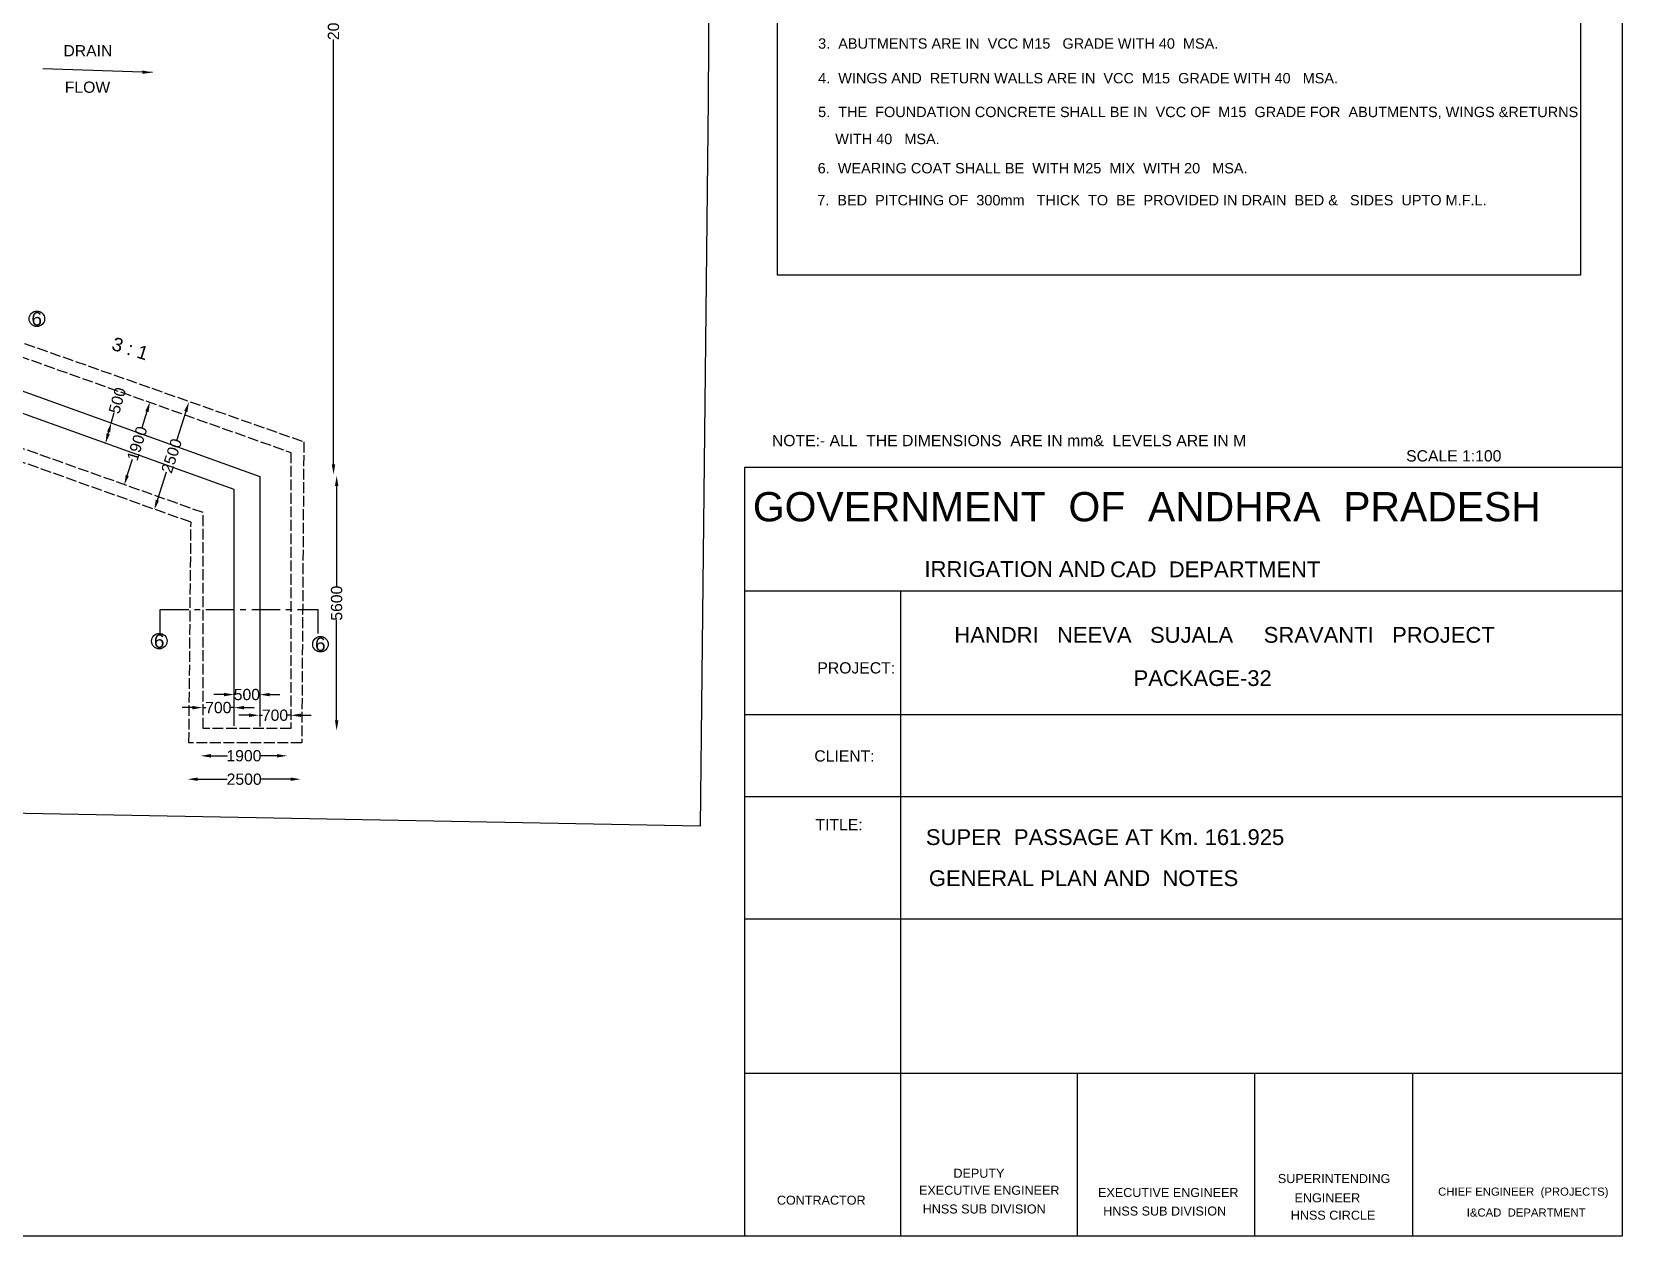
# Model space of a CAD drawing. Header units: millimetres. Extents: x 2190 to 106200, y 4148 to 77390.
# Drawn here: x 70867 to 106200, y 4148 to 30904 of the extents above; entities that cross this region are included whole.
import ezdxf

# ---------------------------------------------------------------- set-up
doc = ezdxf.new("R2010")
doc.units = ezdxf.units.MM
doc.linetypes.add('ACAD_ISO02W100', pattern=[15, 12, -3])
doc.linetypes.add('CENTER', pattern=[50.8, 31.75, -6.35, 6.35, -6.35])
for name, color, linetype in [('DIM', 7, 'Continuous'), ('DWG', 7, 'Continuous'), ('TEXT', 7, 'Continuous')]:
    doc.layers.add(name, color=color, linetype=linetype)
doc.styles.get("Standard").update_dxf_attribs({"font": 'arial.ttf'})
doc.dimstyles.new('ISO-25', dxfattribs={"dimtxt": 250, "dimasz": 225, "dimexe": 1.25, "dimexo": 0.625, "dimtad": 0, "dimdec": 0, "dimtxsty": 'Standard', "dimcen": 2.5, "dimse1": 1, "dimse2": 1, "dimadec": 0, "dimazin": 0, "dimtfac": 1, "dimtdec": 0, "dimtmove": 0, "dimatfit": 3, "dimfxl": 1, "dimarcsym": 0})

# ---------------------------------------------------------------- blocks, each defined once
blk = doc.blocks.new('*D64')
at = {"layer": 'Defpoints', "color": 0, "transparency": 16777216}
for p in [(77760, 41340), (77570, 21070), (77760, 21070)]:
    blk.add_point(p, dxfattribs=at)
at = {"layer": 'DIM', "color": 0, "lineweight": -2, "transparency": 16777216}
for p, q in [((77570, 41115), (77570, 31678)), ((77570, 21295), (77570, 30732))]:
    blk.add_line(p, q, dxfattribs=at)
at = {"layer": 'DIM', "color": 0, "transparency": 16777216}
for points in [[(77532, 41115), (77608, 41115), (77570, 41340)], [(77532, 21295), (77608, 21295), (77570, 21070)]]:
    blk.add_solid(points, dxfattribs=at)
at = {"layer": 'DIM', "color": 0, "transparency": 16777216, "insert": (77570, 31205), "char_height": 250, "attachment_point": 5, "rotation": 90}
blk.add_mtext('20000', dxfattribs=at)
blk = doc.blocks.new('*D65')
at = {"layer": 'Defpoints', "color": 0, "transparency": 16777216}
for p in [(77570, 21040), (77570, 15380), (77640, 15380)]:
    blk.add_point(p, dxfattribs=at)
at = {"layer": 'DIM', "color": 0, "lineweight": -2, "transparency": 16777216}
for p, q in [((77640, 20815), (77640, 18583)), ((77640, 15605), (77640, 17837))]:
    blk.add_line(p, q, dxfattribs=at)
at = {"layer": 'DIM', "color": 0, "transparency": 16777216}
for points in [[(77602, 20815), (77678, 20815), (77640, 21040)], [(77602, 15605), (77678, 15605), (77640, 15380)]]:
    blk.add_solid(points, dxfattribs=at)
at = {"layer": 'DIM', "color": 0, "transparency": 16777216, "insert": (77640, 18210), "char_height": 250, "attachment_point": 5, "rotation": 90}
blk.add_mtext('5600', dxfattribs=at)
blk = doc.blocks.new('*D66')
at = {"layer": 'Defpoints', "color": 0, "transparency": 16777216}
for p in [(74330, 14410), (76840, 14410), (76840, 14300)]:
    blk.add_point(p, dxfattribs=at)
at = {"layer": 'DIM', "color": 0, "lineweight": -2, "transparency": 16777216}
for p, q in [((74555, 14300), (75209.375, 14300)), ((76615, 14300), (75960.625, 14300))]:
    blk.add_line(p, q, dxfattribs=at)
at = {"layer": 'DIM', "color": 0, "transparency": 16777216}
for points in [[(74555, 14337.5), (74555, 14262.5), (74330, 14300)], [(76615, 14337.5), (76615, 14262.5), (76840, 14300)]]:
    blk.add_solid(points, dxfattribs=at)
at = {"layer": 'DIM', "color": 0, "transparency": 16777216, "insert": (75585, 14300), "char_height": 250, "attachment_point": 5}
blk.add_mtext('2500', dxfattribs=at)
blk = doc.blocks.new('*D67')
at = {"layer": 'Defpoints', "color": 0, "transparency": 16777216}
for p in [(74620, 14840), (76540, 14840), (76540, 14820)]:
    blk.add_point(p, dxfattribs=at)
at = {"layer": 'DIM', "color": 0, "lineweight": -2, "transparency": 16777216}
for p, q in [((74845, 14820), (75218, 14820)), ((76315, 14820), (75942, 14820))]:
    blk.add_line(p, q, dxfattribs=at)
at = {"layer": 'DIM', "color": 0, "transparency": 16777216}
for points in [[(74845, 14858), (74845, 14782), (74620, 14820)], [(76315, 14858), (76315, 14782), (76540, 14820)]]:
    blk.add_solid(points, dxfattribs=at)
at = {"layer": 'DIM', "color": 0, "transparency": 16777216, "insert": (75580, 14820), "char_height": 250, "attachment_point": 5}
blk.add_mtext('1900', dxfattribs=at)
blk = doc.blocks.new('*D68')
at = {"layer": 'Defpoints', "color": 0, "transparency": 16777216}
for p in [(74660, 15860), (75360, 15890), (75360, 15860)]:
    blk.add_point(p, dxfattribs=at)
at = {"layer": 'DIM', "color": 0, "lineweight": -2, "transparency": 16777216}
for p, q in [((74435, 15890), (74210, 15890)), ((74660, 15890), (74735, 15890)), ((75360, 15890), (75285, 15890)), ((75585, 15890), (75810, 15890))]:
    blk.add_line(p, q, dxfattribs=at)
at = {"layer": 'DIM', "color": 0, "transparency": 16777216}
for points in [[(74435, 15928), (74435, 15852), (74660, 15890)], [(75585, 15928), (75585, 15852), (75360, 15890)]]:
    blk.add_solid(points, dxfattribs=at)
at = {"layer": 'DIM', "color": 0, "transparency": 16777216, "insert": (75010, 15890), "char_height": 250, "attachment_point": 5}
blk.add_mtext('700', dxfattribs=at)
blk = doc.blocks.new('*D69')
at = {"layer": 'Defpoints', "color": 0, "transparency": 16777216}
for p in [(75360, 16140), (75930, 16180), (75930, 16140)]:
    blk.add_point(p, dxfattribs=at)
at = {"layer": 'DIM', "color": 0, "lineweight": -2, "transparency": 16777216}
for p, q in [((75135, 16180), (74910, 16180)), ((75360, 16180), (75369, 16180)), ((75930, 16180), (75921, 16180)), ((76155, 16180), (76380, 16180))]:
    blk.add_line(p, q, dxfattribs=at)
at = {"layer": 'DIM', "color": 0, "transparency": 16777216}
for points in [[(75135, 16218), (75135, 16142), (75360, 16180)], [(76155, 16218), (76155, 16142), (75930, 16180)]]:
    blk.add_solid(points, dxfattribs=at)
at = {"layer": 'DIM', "color": 0, "transparency": 16777216, "insert": (75645, 16180), "char_height": 250, "attachment_point": 5}
blk.add_mtext('500', dxfattribs=at)
blk = doc.blocks.new('*D70')
at = {"layer": 'Defpoints', "color": 0, "transparency": 16777216}
for p in [(75920, 15770), (76620, 15770), (76620, 15720)]:
    blk.add_point(p, dxfattribs=at)
at = {"layer": 'DIM', "color": 0, "lineweight": -2, "transparency": 16777216}
for p, q in [((75695, 15720), (75470, 15720)), ((75920, 15720), (75995, 15720)), ((76620, 15720), (76545, 15720)), ((76845, 15720), (77070, 15720))]:
    blk.add_line(p, q, dxfattribs=at)
at = {"layer": 'DIM', "color": 0, "transparency": 16777216}
for points in [[(75695, 15758), (75695, 15682), (75920, 15720)], [(76845, 15758), (76845, 15682), (76620, 15720)]]:
    blk.add_solid(points, dxfattribs=at)
at = {"layer": 'DIM', "color": 0, "transparency": 16777216, "insert": (76270, 15720), "char_height": 250, "attachment_point": 5}
blk.add_mtext('700', dxfattribs=at)
blk = doc.blocks.new('*D71')
at = {"layer": 'Defpoints', "color": 0, "transparency": 16777216}
for p in [(74358, 22684), (74400, 22670), (73630, 20270)]:
    blk.add_point(p, dxfattribs=at)
at = {"layer": 'DIM', "color": 0, "lineweight": -2, "transparency": 16777216}
for p, q in [((74289, 22469), (74087, 21841)), ((73656, 20498), (73858, 21126))]:
    blk.add_line(p, q, dxfattribs=at)
at = {"layer": 'DIM', "color": 0, "transparency": 16777216}
for points in [[(74253, 22481), (74325, 22458), (74358, 22684)], [(73621, 20509), (73692, 20486), (73588, 20284)]]:
    blk.add_solid(points, dxfattribs=at)
at = {"layer": 'DIM', "color": 0, "transparency": 16777216, "insert": (73973, 21484), "char_height": 250, "attachment_point": 5, "rotation": 72.212}
blk.add_mtext('2500', dxfattribs=at)
blk = doc.blocks.new('*D72')
at = {"layer": 'Defpoints', "color": 0, "transparency": 16777216}
for p in [(73492, 22682), (73500, 22680), (72930, 20830)]:
    blk.add_point(p, dxfattribs=at)
at = {"layer": 'DIM', "color": 0, "lineweight": -2, "transparency": 16777216}
for p, q in [((73426, 22467), (73314, 22103)), ((72989, 21047), (73101, 21412))]:
    blk.add_line(p, q, dxfattribs=at)
at = {"layer": 'DIM', "color": 0, "transparency": 16777216}
for points in [[(73390, 22478), (73462, 22456), (73492, 22682)], [(72953, 21058), (73024, 21036), (72922, 20832)]]:
    blk.add_solid(points, dxfattribs=at)
at = {"layer": 'DIM', "color": 0, "transparency": 16777216, "insert": (73207, 21757), "char_height": 250, "attachment_point": 5, "rotation": 72.8755}
blk.add_mtext('1900', dxfattribs=at)
blk = doc.blocks.new('*D73')
at = {"layer": 'Defpoints', "color": 0, "transparency": 16777216}
for p in [(72634, 22229), (72740, 22200), (72610, 21730)]:
    blk.add_point(p, dxfattribs=at)
at = {"layer": 'DIM', "color": 0, "lineweight": -2, "transparency": 16777216}
for p, q in [((72634, 22229), (72694, 22446)), ((72564, 21976), (72574, 22013))]:
    blk.add_line(p, q, dxfattribs=at)
at = {"layer": 'DIM', "color": 0, "transparency": 16777216}
for points in [[(72528, 21986), (72600, 21966), (72504, 21759)], [(72538, 22023), (72610, 22003), (72634, 22229)]]:
    blk.add_solid(points, dxfattribs=at)
at = {"layer": 'DIM', "color": 0, "transparency": 16777216, "insert": (72767, 22713), "char_height": 250, "attachment_point": 5, "rotation": 74.5388}
blk.add_mtext('500', dxfattribs=at)

msp = doc.modelspace()

# ---------------------------------------------------------------- linework, layer by layer
msp.add_lwpolyline([(106200, 4148.5), (2190, 4148.5), (2190, 77390), (106200, 77390)], close=True)
at = {"layer": 'DWG'}
for points in [[(67376.9, 56342), (86050.3, 56099.8), (85892.5, 29383.1), (85716.3, 13254.5), (69528, 13559.6)], [(67152.7, 24188.3), (75933.4, 21028.5), (75933.4, 15472.8)], [(75359.4, 15487.2), (75359.4, 20734.8), (67156.5, 23680.5)]]:
    msp.add_lwpolyline(points, dxfattribs=at)
at = {"layer": 'DWG', "linetype": 'ACAD_ISO02W100', "ltscale": 20}
for points in [[(67184.4, 24912), (76621.5, 21559), (76621.5, 15423.8), (74673.2, 15423.8), (74673.2, 20222.1), (67168.6, 22887.5)], [(67592.9, 25075.7), (76910.1, 21796.8), (76863, 15104.8), (74358.2, 15104.8), (74403.9, 20007.6), (67540.7, 22453.9)]]:
    msp.add_lwpolyline(points, dxfattribs=at)
at = {"layer": 'DWG', "linetype": 'CENTER', "ltscale": 20}
msp.add_lwpolyline([(73719.7, 17553.8), (73719.7, 18068.1), (77222.9, 18068.1), (77222.9, 17533.8)], dxfattribs=at)
at = {"layer": 'TEXT'}
for p, q in [((86710, 18488.5), (106200, 18488.5)), ((90170, 18488.5), (90170, 4148.5)), ((86710, 15738.5), (106200, 15738.5)), ((86710, 13918.5), (106200, 13918.5)), ((86710, 11198.5), (106200, 11198.5)), ((86710, 7768.5), (106200, 7768.5)), ((94090, 7768.5), (94090, 4148.5)), ((98030, 7768.5), (98030, 4148.5)), ((101540, 7768.5), (101540, 4148.5))]:
    msp.add_line(p, q, dxfattribs=at)
for points in [[(87436.9, 34008.5), (105276.9, 34008.5), (105276.9, 25498.5), (87436.9, 25498.5)], [(86710, 21228.5), (106200, 21228.5), (106200, 4148.5), (86710, 4148.5)]]:
    msp.add_lwpolyline(points, close=True, dxfattribs=at)
for centre in [(70980, 24528.5), (73700, 17368.5), (77280, 17298.5)]:
    msp.add_circle(centre, 172, dxfattribs=at)

# ---------------------------------------------------------------- texts
for s, height, p in [('3.  ABUTMENTS ARE IN  VCC M15   GRADE WITH 40  MSA.', 230, (88336.9, 30528.5)), ('DRAIN', 250, (71570, 30358.5)), ('FLOW', 250, (71600, 29548.5)), ('4.  WINGS AND  RETURN WALLS ARE IN  VCC  M15  GRADE WITH 40   MSA.', 230, (88336.9, 29758.5)), ('5.  THE  FOUNDATION CONCRETE SHALL BE IN  VCC OF  M15  GRADE FOR  ABUTMENTS, WINGS &RETURNS', 230, (88336.9, 29008.5)), ('WITH 40   MSA.', 230, (88716.9, 28408.5)), ('6.  WEARING COAT SHALL BE  WITH M25  MIX  WITH 20   MSA.', 230, (88326.9, 27758.5)), ('7.  BED  PITCHING OF  300mm   THICK  TO  BE  PROVIDED IN DRAIN  BED &   SIDES  UPTO M.F.L.', 230, (88316.9, 27048.5)), ('6', 300, (70860, 24378.5)), ('NOTE:- ALL  THE DIMENSIONS  ARE IN mm&  LEVELS ARE IN M', 250, (87310, 21698.5)), ('SCALE 1:100', 250, (101400, 21358.5)), ('GOVERNMENT  OF  ANDHRA  PRADESH', 650, (86886.3, 20028.6)), ('IRRIGATION AND', 350, (90698.8, 18794.3)), ('CAD  DEPARTMENT', 350, (94822.8, 18787.2)), ('HANDRI   NEEVA   SUJALA     SRAVANTI   PROJECT', 350, (91362.4, 17331.5)), ('6', 300, (73580, 17218.5)), ('6', 300, (77160, 17148.5)), ('PROJECT:', 250, (88320, 16648.5)), ('PACKAGE-32', 350, (95344.4, 16371.2)), ('CLIENT:', 250, (88252.1, 14692.1)), ('TITLE:', 250, (88277.4, 13165.1)), ('SUPER  PASSAGE AT Km. 161.925', 350, (90730, 12838.5)), ('GENERAL PLAN AND  NOTES', 350, (90797.1, 11926.3)), ('DEPUTY', 200, (91342.8, 5446.2)), ('SUPERINTENDING', 200, (98550, 5328.5)), ('CONTRACTOR', 200, (87420, 4848.5)), ('EXECUTIVE ENGINEER', 200, (90578, 5068.5)), ('EXECUTIVE ENGINEER', 200, (94555.2, 5018.5)), ('ENGINEER', 200, (98920.6, 4901.2)), ('CHIEF ENGINEER  (PROJECTS) ', 180, (102110, 5048.5)), ('HNSS SUB DIVISION', 200, (90660, 4652.7)), ('HNSS SUB DIVISION', 200, (94670, 4607.4)), ('HNSS CIRCLE', 200, (98837.4, 4515)), ('I&CAD  DEPARTMENT', 180, (102747.2, 4584.3))]:
    msp.add_text(s, height=height, dxfattribs=at).set_placement(p)
msp.add_text('3 : 1', height=300, rotation=342.55281, dxfattribs=at).set_placement((72619.7, 23846.7))

# ---------------------------------------------------------------- dimensions: what is measured, and where the dimension line sits
at = {"layer": 'DIM'}
for p1, p2, distance, text, picture, middle in [((77760, 41340), (77760, 21070), -190, '20000', '*D64', (77570, 31205)), ((72610, 21730), (72740, 22200), 110.3, '500', '*D73', (72767.3, 22712.6)), ((72930, 20830), (73500, 22680), 8.1, '1900', '*D72', (73207.3, 21757.4)), ((73630, 20270), (74400, 22670), 44.6, '2500', '*D71', (73972.6, 21483.6)), ((77570, 21040), (77570, 15380), 70, '5600', '*D65', (77640, 18210)), ((75360, 16140), (75930, 16140), 40, '500', '*D69', (75645, 16180)), ((74620, 14840), (76540, 14840), -20, '1900', '*D67', (75580, 14820)), ((74330, 14410), (76840, 14410), -110, '2500', '*D66', (75585, 14300))]:
    dim = msp.add_aligned_dim(p1=p1, p2=p2, distance=distance, text=text, dimstyle='ISO-25', dxfattribs=at)
    dim.commit()
    dim.dimension.update_dxf_attribs({"geometry": picture, "text_midpoint": middle})
for p1, p2, distance, picture, middle in [((74660, 15860), (75360, 15860), 30, '*D68', (75010, 15890)), ((75920, 15770), (76620, 15770), -50, '*D70', (76270, 15720))]:
    dim = msp.add_aligned_dim(p1=p1, p2=p2, distance=distance, dimstyle='ISO-25', dxfattribs=at)
    dim.commit()
    dim.dimension.update_dxf_attribs({"geometry": picture, "text_midpoint": middle})

# ---------------------------------------------------------------- leaders
at = {"layer": 'TEXT'}
msp.add_leader([(73550, 30000), (71110, 30080)], dimstyle='ISO-25', override={"dimgap": 0.625, "dimtad": 0}, dxfattribs=at)

doc.saveas('drawing.dxf')
